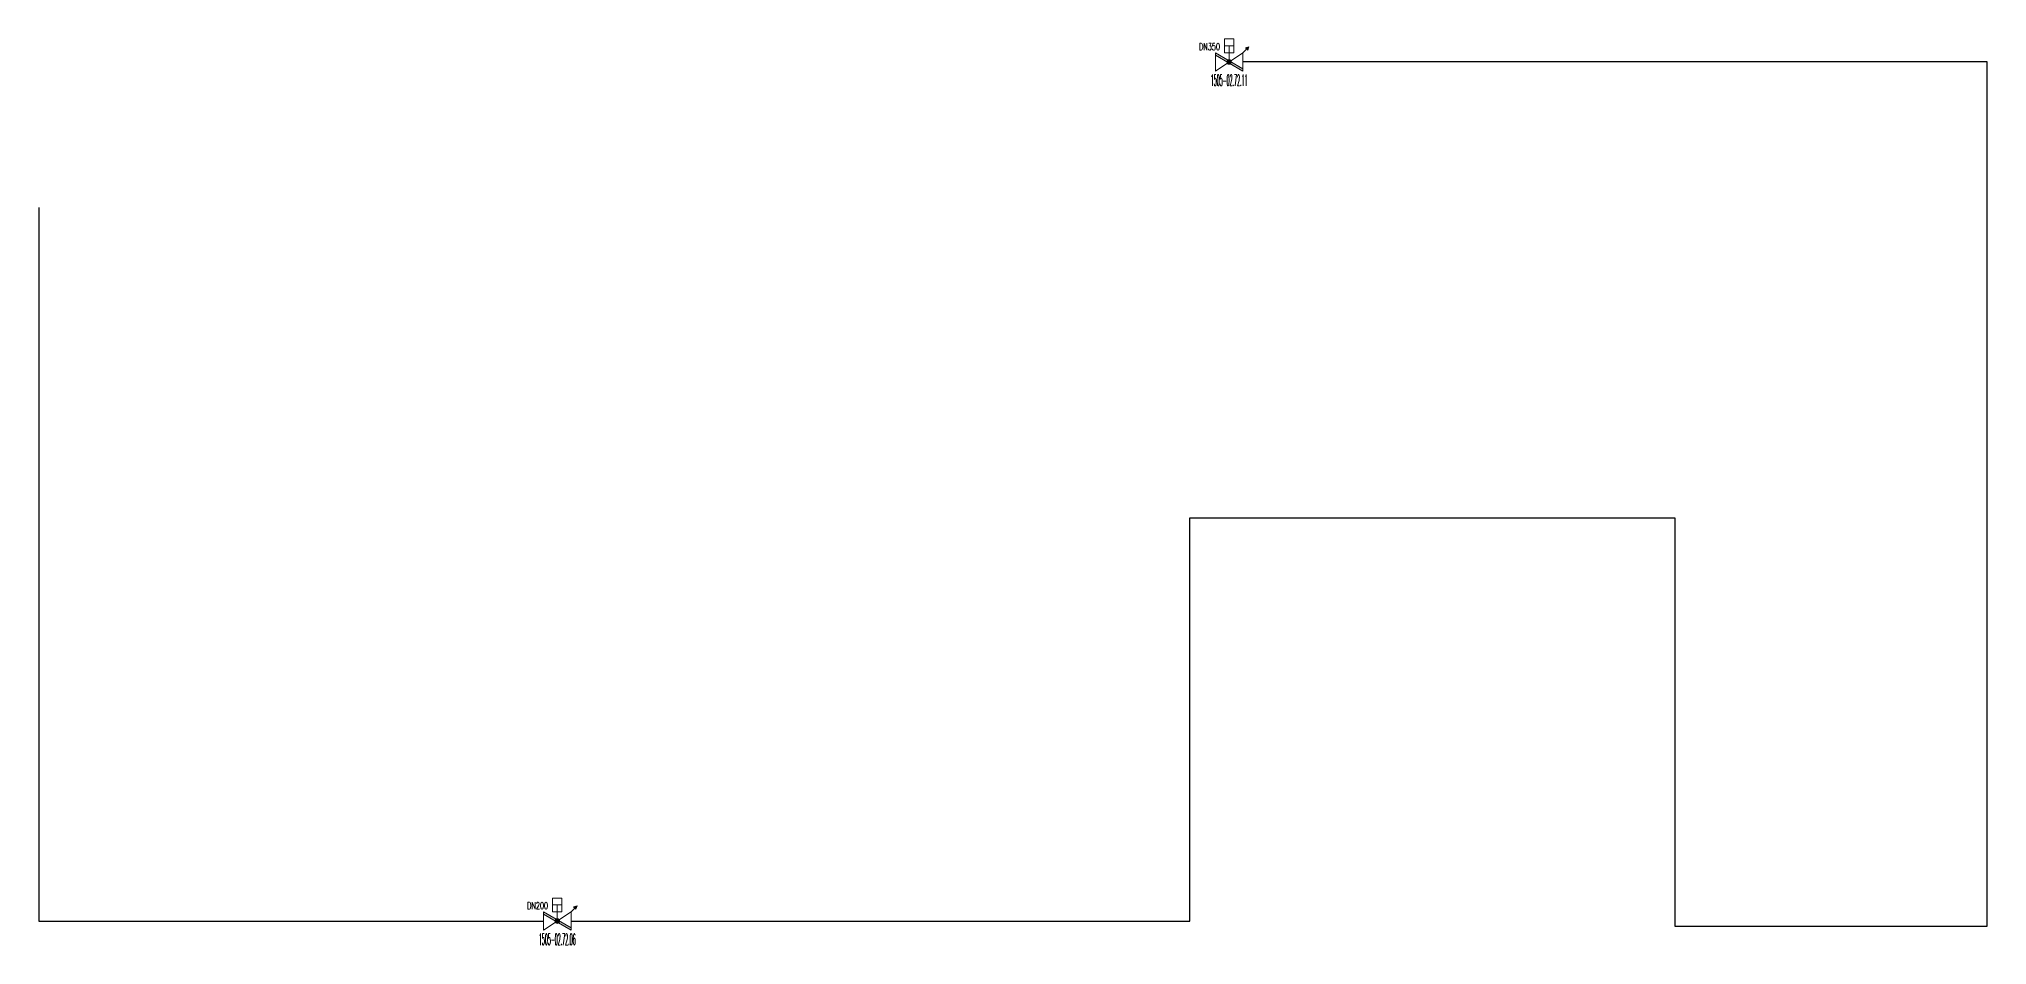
# Model space of a CAD drawing. Extents: x -251 to 174, y -93 to 104.
import ezdxf
from ezdxf.enums import TextEntityAlignment as Align

# ---------------------------------------------------------------- set-up
doc = ezdxf.new("R2010")
doc.units = 0
doc.header["$LTSCALE"] = 10
doc.layers.add('000-TX1', color=1, linetype='Continuous')
doc.layers.add('ARMATURE', color=1, linetype='Continuous', lineweight=15)
doc.styles.add('MMC-TX2', font='romans.shx')

# ---------------------------------------------------------------- blocks, each defined once
blk = doc.blocks.new('BU310PN_F_MMC')
blk.add_hatch(color=256).paths.add_polyline_path([(0, 2), (6, -1.5), (6, -2), (0, 1.5)])
h = blk.add_hatch(color=256)
edge = h.paths.add_edge_path()
edge.add_arc((3, -0.01), 0.5, 0, 360)
h = blk.add_hatch(color=256)
h.dxf.hatch_style = 1
h.paths.add_polyline_path([(7.31, 3.31), (6.57, 3.06), (6.82, 2.82), (7.06, 2.57)])
for p, q in [((2, 3.5), (4, 3.5)), ((3, 3.5), (3, 2)), ((6, 2), (6.82, 2.82)), ((7.31, 3.31), (6.57, 3.06)), ((6.57, 3.06), (6.82, 2.82)), ((6.82, 2.82), (7.06, 2.57)), ((7.31, 3.31), (7.06, 2.57))]:
    blk.add_line(p, q)
for points in [[(2, 2), (4, 2), (4, 5), (2, 5)], [(0, 2), (6, -1.5), (6, -2), (0, 1.5)]]:
    blk.add_lwpolyline(points, close=True)
blk.add_lwpolyline([(0, 2), (0, -2), (6, 2), (6, -2)])
at = {"const_width": 0.2}
blk.add_lwpolyline([(3, 0), (3, 2)], dxfattribs=at)
blk.add_circle((3, -0.01), 0.5)
at = {"layer": '000-TX1', "style": 'MMC-TX2', "width": 0.75}
blk.add_attdef('SIZE', text='', height=1.5, dxfattribs=at).set_placement((1, 3.34), align=Align.MIDDLE_RIGHT)
at = {"layer": '000-TX1', "style": 'MMC-TX2', "width": 0.457143}
blk.add_attdef('ITEMNR.', text='', height=2.5, rotation=360, dxfattribs=at).set_placement((-0.99, -5.24), (7.01, -5.24), align=Align.FIT)
at = {"layer": '000-TX1', "style": 'MMC-TX2', "flags": 1}
for tag, p in [('PRODUCT_NR', (-1, -10.2)), ('DESCRIPTION.', (-1, -13.16)), ('TYPE', (-1, -16.17)), ('RATING', (-1, -19.17)), ('DRILL', (-1, -22.17)), ('HOUSING', (-1, -25.17)), ('TRIM', (-1, -28.17)), ('STEM', (-1, -31.17)), ('SEAT', (-1, -34.17)), ('CTRL', (-1, -37.17)), ('CERT', (-1, -40.17)), ('REMARKS', (-1, -43.17)), ('REV', (-1, -46.17)), ('TAG', (-1, -49.17)), ('FONT/SIGN', (-1, -52.17)), ('DO', (-1, -55.84)), ('DI', (-1, -58.84)), ('AO', (-0.79, -61.28)), ('AI', (-0.79, -64.28)), ('BUS', (-1, -66.95))]:
    blk.add_attdef(tag, p, '', height=1.5, dxfattribs=at)

msp = doc.modelspace()

# ---------------------------------------------------------------- linework, layer by layer
for p, q in [((173.55, 99.39), (11.57, 99.39)), ((173.55, -88.91), (173.55, 99.39)), ((-250.56, 67.59), (-250.56, -87.83)), ((0, -87.83), (0, 0)), ((0, 0), (105.58, 0)), ((105.58, 0), (105.58, -88.91)), ((-250.56, -87.83), (-140.86, -87.83)), ((-134.73, -87.83), (0, -87.83)), ((105.58, -88.91), (173.55, -88.91))]:
    msp.add_line(p, q)

# ---------------------------------------------------------------- block references
at = {"layer": 'ARMATURE'}
ref = msp.add_blockref('BU310PN_F_MMC', (5.55, 99.34), dxfattribs=at)
ref.add_attrib('ITEMNR.', '1505-02.72.11', dxfattribs={"layer": '000-TX1', "height": 2.5, "rotation": 360, "style": 'MMC-TX2', "width": 0.283544}).set_placement((4.55, 94.1), (12.55, 94.1), align=Align.FIT)
ref.add_attrib('SIZE', 'DN350', dxfattribs={"layer": '000-TX1', "height": 1.5, "style": 'MMC-TX2', "width": 0.65}).set_placement((6.55, 102.68), align=Align.MIDDLE_RIGHT)
ref = msp.add_blockref('BU310PN_F_MMC', (-140.73, -87.8), dxfattribs=at)
ref.add_attrib('ITEMNR.', '1505-02.72.06', dxfattribs={"layer": '000-TX1', "height": 2.5, "rotation": 360, "style": 'MMC-TX2', "width": 0.276543}).set_placement((-141.72, -93.04), (-133.72, -93.04), align=Align.FIT)
ref.add_attrib('SIZE', 'DN200', dxfattribs={"layer": '000-TX1', "height": 1.5, "style": 'MMC-TX2', "width": 0.65}).set_placement((-139.73, -84.46), align=Align.MIDDLE_RIGHT)

doc.saveas('drawing.dxf')
